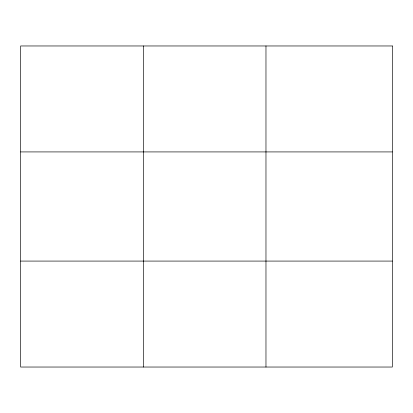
<?xml version="1.0" encoding="UTF-8"?>
<svg xmlns="http://www.w3.org/2000/svg" width="413" height="413" viewBox="0 0 413 413"><rect width="100%" height="100%" fill="white"/><g stroke="black" fill="none" stroke-linecap="round" stroke-linejoin="round"><path stroke-width="0.62" d="M143.311 45.967L143.311 367.033M265.972 45.967L265.972 367.033M20.65 151.922L392.35 151.922M20.65 261.078L392.35 261.078M392.35 45.967L392.35 367.033L20.65 367.033L20.65 45.967L392.35 45.967"/></g></svg>
